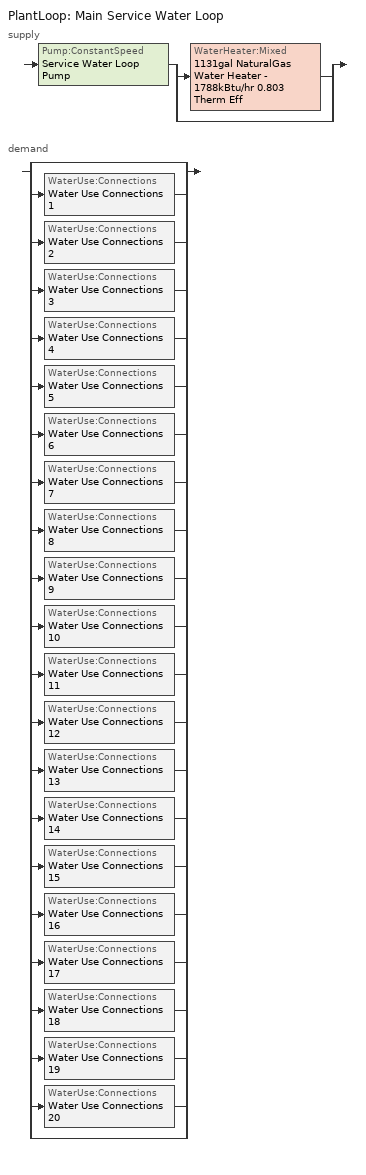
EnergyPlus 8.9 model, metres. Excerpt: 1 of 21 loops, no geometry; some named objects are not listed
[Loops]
PlantLoop 'Main Service Water Loop'
 supply: Pump:ConstantSpeed 'Service Water Loop Pump' > split
  | WaterHeater:Mixed '1131gal NaturalGas Water Heater - 1788kBtu/hr 0.803 Therm Eff'
  | bypass
 demand: split
  | bypass
  | WaterUse:Connections 'Water Use Connections 1'
  | WaterUse:Connections 'Water Use Connections 2'
  | WaterUse:Connections 'Water Use Connections 3'
  | WaterUse:Connections 'Water Use Connections 4'
  | WaterUse:Connections 'Water Use Connections 5'
  | WaterUse:Connections 'Water Use Connections 6'
  | WaterUse:Connections 'Water Use Connections 7'
  | WaterUse:Connections 'Water Use Connections 8'
  | WaterUse:Connections 'Water Use Connections 9'
  | WaterUse:Connections 'Water Use Connections 10'
  | WaterUse:Connections 'Water Use Connections 11'
  | WaterUse:Connections 'Water Use Connections 12'
  | WaterUse:Connections 'Water Use Connections 13'
  | WaterUse:Connections 'Water Use Connections 14'
  | WaterUse:Connections 'Water Use Connections 15'
  | WaterUse:Connections 'Water Use Connections 16'
  | WaterUse:Connections 'Water Use Connections 17'
  | WaterUse:Connections 'Water Use Connections 18'
  | WaterUse:Connections 'Water Use Connections 19'
  | WaterUse:Connections 'Water Use Connections 20'
  | bypass
[SetpointManager:Scheduled]
Service hot water setpoint manager: Control Variable=Temperature; Schedule=Service Water Loop Temp - 140F
[PlantLoop]
Main Service Water Loop: Fluid Type=Water; Plant Equipment Operation Scheme=Main Service Water Loop Operation Schemes; Maximum Loop Temperature {C}=60; Minimum Loop Temperature {C}=10; Maximum Loop Flow Rate {m3/s}=Autosize; Minimum Loop Flow Rate {m3/s}=0; Plant Loop Volume {m3}=Autocalculate; Load Distribution Scheme=Optimal; Plant Loop Demand Calculation Scheme=SingleSetpoint
[Sizing:Plant]
Main Service Water Loop: Loop Type=Heating; Design Loop Exit Temperature {C}=60; Loop Design Temperature Difference {deltaC}=5; Sizing Option=NonCoincident; Zone Timesteps in Averaging Window=1; Coincident Sizing Factor Mode=None
[Pump:ConstantSpeed]
Service Water Loop Pump: Design Flow Rate {m3/s}=Autosize; Design Pump Head {Pa}=142453; Design Power Consumption {W}=Autosize; Motor Efficiency=0.855; Fraction of Motor Inefficiencies to Fluid Stream=0; Pump Control Type=Intermittent; Design Power Sizing Method=PowerPerFlowPerPressure; Design Electric Power per Unit Flow Rate {W/(m3/s)}=348701.1; Design Shaft Power per Unit Flow Rate per Unit Head=1.28205
[PlantEquipmentOperationSchemes]
Main Service Water Loop Operation Schemes: Control Scheme Object Type 1=PlantEquipmentOperation:HeatingLoad; Control Scheme Name 1=Main Service Water Loop Heating Operation Scheme; Control Scheme Schedule Name 1=Always On Discrete
[PlantEquipmentList]
Main Service Water Loop Heating Equipment List: WaterHeater:Mixed, 1131gal NaturalGas Water Heater - 1788kBtu/hr 0.803 Therm Eff
[PlantEquipmentOperation:HeatingLoad]
Main Service Water Loop Heating Operation Scheme: Load Range Lower Limit 1 {W}=0; Load Range Upper Limit 1 {W}=1000000000; Range Equipment List Name 1=Main Service Water Loop Heating Equipment List
[WaterHeater:Mixed]
1131gal NaturalGas Water Heater - 1788kBtu/hr 0.803 Therm Eff: Tank Volume {m3}=4.28292; Setpoint Temperature Schedule=Service Water Loop Temp - 140F; Deadband Temperature Difference {deltaC}=2; Maximum Temperature Limit {C}=82.2222; Heater Control Type=Cycle; Heater Maximum Capacity {W}=524048; Heater Ignition Minimum Flow Rate {m3/s}=0; Heater Ignition Delay {s}=0; Heater Fuel Type=NaturalGas; Heater Thermal Efficiency=0.802655; Part Load Factor Curve=SWH-EFFFPLR-NECB2011; Off Cycle Parasitic Fuel Consumption Rate {W}=20; Off Cycle Parasitic Fuel Type=NaturalGas; Off Cycle Parasitic Heat Fraction to Tank=0.8; On Cycle Parasitic Fuel Consumption Rate {W}=0; On Cycle Parasitic Fuel Type=NaturalGas; On Cycle Parasitic Heat Fraction to Tank=0; Ambient Temperature Indicator=Schedule; Ambient Temperature Schedule=Water Heater Ambient Temp Schedule - 70F; Off Cycle Loss Coefficient to Ambient Temperature {W/K}=35.7826; Off Cycle Loss Fraction to Zone=1; On Cycle Loss Coefficient to Ambient Temperature {W/K}=35.7826; On Cycle Loss Fraction to Zone=1; Use Side Effectiveness=1; Source Side Effectiveness=1; Use Side Design Flow Rate {m3/s}=Autosize; Source Side Design Flow Rate {m3/s}=Autosize; Indirect Water Heating Recovery Time {hr}=1.5; Source Side Flow Control Mode=IndirectHeatPrimarySetpoint
[WaterUse:Connections]
Name | Water Use Equipment Name 1
Water Use Connections 1 | Wholebuilding-automotive facility Service Water Use 0.71gal/min
Water Use Connections 2 | Wholebuilding-convention centre Service Water Use 0.79gal/min
Water Use Connections 3 | Wholebuilding-courthouse Service Water Use 0.63gal/min
Water Use Connections 4 | Wholebuilding-dining - bar lounge/leisure Service Water Use 1.82gal/min
Water Use Connections 5 | Wholebuilding-dining - cafeteria/fast food Service Water Use 1.82gal/min
Water Use Connections 6 | Wholebuilding-dining - family Service Water Use 2.42gal/min
Water Use Connections 7 | Wholebuilding-dormitory Service Water Use 2.63gal/min
Water Use Connections 8 | Wholebuilding-exercise centre Service Water Use 1.42gal/min
Water Use Connections 9 | Wholebuilding-fire station Service Water Use 2.53gal/min
Water Use Connections 10 | Wholebuilding-gymnasium Service Water Use 1.42gal/min
Water Use Connections 11 | Wholebuilding-health care clinic Service Water Use 0.95gal/min
Water Use Connections 12 | Wholebuilding-hospital Service Water Use 0.71gal/min
Water Use Connections 13 | Wholebuilding-hotel/motel Service Water Use 3.16gal/min
Water Use Connections 14 | Wholebuilding-library Service Water Use 0.71gal/min
Water Use Connections 15 | Wholebuilding-long-term care - dwelling units Service Water Use 3.16gal/min
Water Use Connections 16 | Wholebuilding-long-term care - other Service Water Use 3.16gal/min
Water Use Connections 17 | Wholebuilding-manufacturing facility Service Water Use 0.47gal/min
Water Use Connections 18 | Wholebuilding-motion picture theatre Service Water Use 0.79gal/min
Water Use Connections 19 | Wholebuilding-multi-unit residential building Service Water Use 3.16gal/min
Water Use Connections 20 | Wholebuilding-museum Service Water Use 0.47gal/min
[WaterUse:Equipment]
Name | Peak Flow Rate {m3/s} | Flow Rate Fraction Schedule | Target Temperature Schedule | Zone | Sensible Fraction Schedule | Latent Fraction Schedule
Wholebuilding-automotive facility Service Water Use 0.71gal/min | 4.48135e-05 | NECB-E-Service Water Heating | Schedule Ruleset 5 | Sp-WholeBuilding-Automotive facility Sys-4 Flr-4 Sch-E HPlcmt-south ZN | Schedule Ruleset 3 | Schedule Ruleset 4
Wholebuilding-convention centre Service Water Use 0.79gal/min | 4.97928e-05 | NECB-C-Service Water Heating | Schedule Ruleset 8 | Sp-WholeBuilding-Convention centre Sys-3 Flr-3 Sch-C HPlcmt-core ZN | Schedule Ruleset 6 | Schedule Ruleset 7
Wholebuilding-courthouse Service Water Use 0.63gal/min | 3.98343e-05 | NECB-A-Service Water Heating | Schedule Ruleset 11 | Sp-WholeBuilding-Courthouse Sys-3 Flr-3 Sch-A HPlcmt-east ZN | Schedule Ruleset 9 | Schedule Ruleset 10
Wholebuilding-dining - bar lounge/leisure Service Water Use 1.82gal/min | 0.000114523 | NECB-B-Service Water Heating | Schedule Ruleset 14 | Sp-WholeBuilding-Dining - bar lounge/leisure Sys-3 Flr-3 Sch-B HPlcmt-north ZN | Schedule Ruleset 12 | Schedule Ruleset 13
Wholebuilding-dining - cafeteria/fast food Service Water Use 1.82gal/min | 0.000114523 | NECB-B-Service Water Heating | Schedule Ruleset 17 | Sp-WholeBuilding-Dining - cafeteria/fast food Sys-3 Flr-1 Sch-B HPlcmt-west ZN | Schedule Ruleset 15 | Schedule Ruleset 16
Wholebuilding-dining - family Service Water Use 2.42gal/min | 0.000152698 | NECB-B-Service Water Heating | Schedule Ruleset 20 | Sp-WholeBuilding-Dining - family Sys-3 Flr-4 Sch-B HPlcmt-core ZN | Schedule Ruleset 18 | Schedule Ruleset 19
Wholebuilding-dormitory Service Water Use 2.63gal/min | 0.000165976 | NECB-G-Service Water Heating | Schedule Ruleset 23 | Sp-WholeBuilding-Dormitory Sys-3 Flr-3 Sch-G HPlcmt-south ZN | Schedule Ruleset 21 | Schedule Ruleset 22
Wholebuilding-exercise centre Service Water Use 1.42gal/min | 8.96271e-05 | NECB-B-Service Water Heating | Schedule Ruleset 26 | Sp-WholeBuilding-Exercise centre Sys-6 Flr-2 Sch-B HPlcmt-south ZN | Schedule Ruleset 24 | Schedule Ruleset 25
Wholebuilding-fire station Service Water Use 2.53gal/min | 0.000159337 | NECB-F-Service Water Heating | Schedule Ruleset 29 | Sp-WholeBuilding-Fire station Sys-4 Flr-1 Sch-F HPlcmt-north ZN | Schedule Ruleset 27 | Schedule Ruleset 28
Wholebuilding-gymnasium Service Water Use 1.42gal/min | 8.96271e-05 | NECB-B-Service Water Heating | Schedule Ruleset 32 | Sp-WholeBuilding-Gymnasium Sys-6 Flr-4 Sch-B HPlcmt-west ZN | Schedule Ruleset 30 | Schedule Ruleset 31
Wholebuilding-health care clinic Service Water Use 0.95gal/min | 5.97514e-05 | NECB-A-Service Water Heating | Schedule Ruleset 35 | Sp-WholeBuilding-Health care clinic Sys-6 Flr-2 Sch-A HPlcmt-core ZN | Schedule Ruleset 33 | Schedule Ruleset 34
Wholebuilding-hospital Service Water Use 0.71gal/min | 4.48135e-05 | NECB-H-Service Water Heating | Schedule Ruleset 38 | Sp-WholeBuilding-Hospital Sys-3 Flr-4 Sch-H HPlcmt-east ZN | Schedule Ruleset 36 | Schedule Ruleset 37
Wholebuilding-hotel/motel Service Water Use 3.16gal/min | 0.000199171 | NECB-F-Service Water Heating | Schedule Ruleset 41 | Sp-WholeBuilding-Hotel/Motel Sys-1 Flr-4 Sch-F HPlcmt-north ZN | Schedule Ruleset 39 | Schedule Ruleset 40
Wholebuilding-library Service Water Use 0.71gal/min | 4.48135e-05 | NECB-C-Service Water Heating | Schedule Ruleset 44 | Sp-WholeBuilding-Library Sys-2 Flr-1 Sch-C HPlcmt-south ZN | Schedule Ruleset 42 | Schedule Ruleset 43
Wholebuilding-long-term care - dwelling units Service Water Use 3.16gal/min | 0.000199171 | NECB-J-Service Water Heating | Schedule Ruleset 47 | Sp-WholeBuilding-Long-term care - dwelling units Sys-1 Flr-1 Sch-J HPlcmt-east ZN | Schedule Ruleset 45 | Schedule Ruleset 46
Wholebuilding-long-term care - other Service Water Use 3.16gal/min | 0.000199171 | NECB-B-Service Water Heating | Schedule Ruleset 50 | Sp-WholeBuilding-Long-term care - other Sys-1 Flr-2 Sch-B HPlcmt-west ZN | Schedule Ruleset 48 | Schedule Ruleset 49
Wholebuilding-manufacturing facility Service Water Use 0.47gal/min | 2.98757e-05 | NECB-A-Service Water Heating | Schedule Ruleset 53 | Sp-WholeBuilding-Manufacturing facility Sys-3 Flr-3 Sch-A HPlcmt-west ZN | Schedule Ruleset 51 | Schedule Ruleset 52
Wholebuilding-motion picture theatre Service Water Use 0.79gal/min | 4.97928e-05 | NECB-C-Service Water Heating | Schedule Ruleset 56 | Sp-WholeBuilding-Motion picture theatre Sys-3 Flr-1 Sch-C HPlcmt-core ZN | Schedule Ruleset 54 | Schedule Ruleset 55
Wholebuilding-multi-unit residential building Service Water Use 3.16gal/min | 0.000199171 | NECB-G-Service Water Heating | Schedule Ruleset 59 | Sp-WholeBuilding-Multi-unit residential building Sys-1 Flr-2 Sch-G HPlcmt-north ZN | Schedule Ruleset 57 | Schedule Ruleset 58
Wholebuilding-museum Service Water Use 0.47gal/min | 2.98757e-05 | NECB-C-Service Water Heating | Schedule Ruleset 62 | Sp-WholeBuilding-Museum Sys-2 Flr-2 Sch-C HPlcmt-east ZN | Schedule Ruleset 60 | Schedule Ruleset 61
[Schedule:Day:Interval]
NECB-A-Service Water Heating Default; NECB-A-Service Water Heating Default|Wkdy Day: No, 07:00, 0.05, 08:00, 0.1, 10:00, 0.5, 16:00, 0.9, 17:00, 0.7, 18:00, 0.5, 19:00, 0.3, 22:00, 0.2, 24:00, 0.05
NECB-A-Service Water Heating Sat Day; NECB-A-Service Water Heating Sun|Hol Day; NECB-E-Service Water Heating Sun|Hol Day; Schedule Day 13; Schedule Day 16; Schedule Day 19; Schedule Day 22; Schedule Day 25; Schedule Day 28; Schedule Day 31; Schedule Day 34; Schedule Day 37; Schedule Day 40; Schedule Day 43; Schedule Day 46; Schedule Day 49; Schedule Day 52; Schedule Day 55; Schedule Day 58; Schedule Day 61; Schedule Day 64; Schedule Day 67; Schedule Day 70: No, 24:00, 0.05
NECB-B-Service Water Heating Default; NECB-B-Service Water Heating Default|Wkdy Day: No, 01:00, 0.6, 02:00, 0.5, 09:00, 0.05, 11:00, 0.7, 12:00, 0.4, 13:00, 0.5, 15:00, 0.6, 16:00, 0.4, 18:00, 0.3, 19:00, 0.4, 20:00, 0.5, 22:00, 0.8, 24:00, 0.9
NECB-B-Service Water Heating Sat Day: No, 01:00, 0.7, 02:00, 0.6, 09:00, 0.05, 11:00, 0.7, 12:00, 0.4, 13:00, 0.5, 15:00, 0.6, 16:00, 0.4, 18:00, 0.3, 19:00, 0.4, 20:00, 0.5, 22:00, 0.8, 24:00, 0.9
NECB-B-Service Water Heating Sun|Hol Day: No, 01:00, 0.5, 02:00, 0.6, 09:00, 0.05, 11:00, 0.7, 12:00, 0.4, 13:00, 0.5, 15:00, 0.6, 16:00, 0.4, 18:00, 0.3, 19:00, 0.4, 20:00, 0.5, 22:00, 0.8, 24:00, 0.5
NECB-C-Service Water Heating Default; NECB-C-Service Water Heating Default|Wkdy Day: No, 08:00, 0.05, 09:00, 0.1, 10:00, 0.2, 11:00, 0.3, 12:00, 0.4, 16:00, 0.8, 17:00, 0.6, 18:00, 0.4, 19:00, 0.3, 21:00, 0.2, 24:00, 0.05
NECB-C-Service Water Heating Sat Day: No, 08:00, 0.05, 09:00, 0.1, 10:00, 0.2, 11:00, 0.3, 12:00, 0.5, 16:00, 0.9, 17:00, 0.7, 18:00, 0.5, 19:00, 0.3, 21:00, 0.2, 24:00, 0.05
NECB-C-Service Water Heating Sun|Hol Day: No, 08:00, 0.05, 09:00, 0.1, 10:00, 0.2, 11:00, 0.3, 12:00, 0.5, 17:00, 0.9, 18:00, 0.5, 19:00, 0.3, 24:00, 0.05
NECB-E-Service Water Heating Default; NECB-E-Service Water Heating Default|Wkdy Day: No, 08:00, 0.05, 09:00, 0.1, 10:00, 0.4, 12:00, 0.5, 13:00, 0.7, 14:00, 0.9, 15:00, 0.8, 16:00, 0.7, 17:00, 0.8, 18:00, 0.3, 24:00, 0.05
NECB-E-Service Water Heating Sat Day: No, 10:00, 0.05, 12:00, 0.2, 13:00, 0.4, 16:00, 0.2, 24:00, 0.05
NECB-F-Service Water Heating Default; NECB-F-Service Water Heating Default|Wkdy Day; NECB-F-Service Water Heating Sat Day; NECB-F-Service Water Heating Sun|Hol Day: No, 01:00, 0.35, 02:00, 0.21, 03:00, 0.14, 05:00, 0.07, 06:00, 0.14, 07:00, 0.28, 08:00, 0.42, 09:00, 0.63, 10:00, 0.49, 12:00, 0.35, 13:00, 0.28, 14:00, 0.35, 15:00, 0.28, 19:00, 0.21, 20:00, 0.35, 24:00, 0.49
NECB-G-Service Water Heating Default; NECB-G-Service Water Heating Default|Wkdy Day: No, 01:00, 0.1, 06:00, 0.05, 07:00, 0.2, 08:00, 0.8, 09:00, 0.7, 10:00, 0.5, 11:00, 0.4, 14:00, 0.2, 15:00, 0.3, 17:00, 0.5, 19:00, 0.7, 21:00, 0.4, 23:00, 0.2, 24:00, 0.1
NECB-G-Service Water Heating Sat Day: No, 01:00, 0.1, 07:00, 0.05, 08:00, 0.2, 11:00, 0.5, 15:00, 0.3, 16:00, 0.7, 17:00, 0.9, 19:00, 0.7, 20:00, 0.6, 21:00, 0.5, 22:00, 0.4, 23:00, 0.3, 24:00, 0.2
NECB-G-Service Water Heating Sun|Hol Day: No, 01:00, 0.1, 08:00, 0.05, 09:00, 0.2, 11:00, 0.3, 13:00, 0.2, 14:00, 0.3, 15:00, 0.4, 16:00, 0.5, 17:00, 0.6, 18:00, 0.7, 19:00, 0.4, 20:00, 0.3, 24:00, 0.2
NECB-H-Service Water Heating Default; NECB-H-Service Water Heating Default|Wkdy Day; NECB-H-Service Water Heating Sat Day; NECB-H-Service Water Heating Sun|Hol Day: No, 24:00, 0.9
NECB-J-Service Water Heating Default; NECB-J-Service Water Heating Default|Wkdy Day: No, 05:00, 0.1, 06:00, 0.2, 07:00, 0.4, 21:00, 0.6, 22:00, 0.3, 24:00, 0.1
NECB-J-Service Water Heating Sat Day: No, 01:00, 0.5, 02:00, 0.3, 03:00, 0.2, 05:00, 0.1, 06:00, 0.2, 07:00, 0.4, 08:00, 0.5, 09:00, 0.8, 10:00, 0.6, 15:00, 0.5, 16:00, 0.4, 19:00, 0.3, 20:00, 0.5, 24:00, 0.7
NECB-J-Service Water Heating Sun|Hol Day: No, 01:00, 0.5, 02:00, 0.3, 03:00, 0.2, 05:00, 0.1, 06:00, 0.2, 08:00, 0.4, 09:00, 0.6, 10:00, 0.9, 11:00, 0.7, 14:00, 0.5, 15:00, 0.4, 19:00, 0.3, 20:00, 0.4, 24:00, 0.6
Schedule Day 12; Schedule Day 15; Schedule Day 18; Schedule Day 21; Schedule Day 24; Schedule Day 27; Schedule Day 30; Schedule Day 33; Schedule Day 36; Schedule Day 39; Schedule Day 42; Schedule Day 45; Schedule Day 48; Schedule Day 51; Schedule Day 54; Schedule Day 57; Schedule Day 60; Schedule Day 63; Schedule Day 66; Schedule Day 69: No, 24:00, 0.2
Schedule Day 14; Schedule Day 17; Schedule Day 20; Schedule Day 23; Schedule Day 26; Schedule Day 29; Schedule Day 32; Schedule Day 35; Schedule Day 38; Schedule Day 41; Schedule Day 44; Schedule Day 47; Schedule Day 50; Schedule Day 53; Schedule Day 56; Schedule Day 59; Schedule Day 62; Schedule Day 65; Schedule Day 68; Schedule Day 71; Service Water Loop Temp - 140F Default: No, 24:00, 60
Water Heater Ambient Temp Schedule - 70F Default: No, 24:00, 21.1111
[Schedule:Week:Daily]
NECB-A-Service Water Heating Week Rule - Jan1-Dec31: NECB-A-Service Water Heating Sun|Hol Day, NECB-A-Service Water Heating Default|Wkdy Day, NECB-A-Service Water Heating Default|Wkdy Day, NECB-A-Service Water Heating Default|Wkdy Day, NECB-A-Service Water Heating Default|Wkdy Day, NECB-A-Service Water Heating Default|Wkdy Day, NECB-A-Service Water Heating Sat Day, NECB-A-Service Water Heating Default, NECB-A-Service Water Heating Default, NECB-A-Service Water Heating Default, NECB-A-Service Water Heating Default, NECB-A-Service Water Heating Default
NECB-B-Service Water Heating Week Rule - Jan1-Dec31: NECB-B-Service Water Heating Sun|Hol Day, NECB-B-Service Water Heating Default|Wkdy Day, NECB-B-Service Water Heating Default|Wkdy Day, NECB-B-Service Water Heating Default|Wkdy Day, NECB-B-Service Water Heating Default|Wkdy Day, NECB-B-Service Water Heating Default|Wkdy Day, NECB-B-Service Water Heating Sat Day, NECB-B-Service Water Heating Default, NECB-B-Service Water Heating Default, NECB-B-Service Water Heating Default, NECB-B-Service Water Heating Default, NECB-B-Service Water Heating Default
NECB-C-Service Water Heating Week Rule - Jan1-Dec31: NECB-C-Service Water Heating Sun|Hol Day, NECB-C-Service Water Heating Default|Wkdy Day, NECB-C-Service Water Heating Default|Wkdy Day, NECB-C-Service Water Heating Default|Wkdy Day, NECB-C-Service Water Heating Default|Wkdy Day, NECB-C-Service Water Heating Default|Wkdy Day, NECB-C-Service Water Heating Sat Day, NECB-C-Service Water Heating Default, NECB-C-Service Water Heating Default, NECB-C-Service Water Heating Default, NECB-C-Service Water Heating Default, NECB-C-Service Water Heating Default
NECB-E-Service Water Heating Week Rule - Jan1-Dec31: NECB-E-Service Water Heating Sun|Hol Day, NECB-E-Service Water Heating Default|Wkdy Day, NECB-E-Service Water Heating Default|Wkdy Day, NECB-E-Service Water Heating Default|Wkdy Day, NECB-E-Service Water Heating Default|Wkdy Day, NECB-E-Service Water Heating Default|Wkdy Day, NECB-E-Service Water Heating Sat Day, NECB-E-Service Water Heating Default, NECB-E-Service Water Heating Default, NECB-E-Service Water Heating Default, NECB-E-Service Water Heating Default, NECB-E-Service Water Heating Default
NECB-F-Service Water Heating Week Rule - Jan1-Dec31: NECB-F-Service Water Heating Sun|Hol Day, NECB-F-Service Water Heating Default|Wkdy Day, NECB-F-Service Water Heating Default|Wkdy Day, NECB-F-Service Water Heating Default|Wkdy Day, NECB-F-Service Water Heating Default|Wkdy Day, NECB-F-Service Water Heating Default|Wkdy Day, NECB-F-Service Water Heating Sat Day, NECB-F-Service Water Heating Default, NECB-F-Service Water Heating Default, NECB-F-Service Water Heating Default, NECB-F-Service Water Heating Default, NECB-F-Service Water Heating Default
NECB-G-Service Water Heating Week Rule - Jan1-Dec31: NECB-G-Service Water Heating Sun|Hol Day, NECB-G-Service Water Heating Default|Wkdy Day, NECB-G-Service Water Heating Default|Wkdy Day, NECB-G-Service Water Heating Default|Wkdy Day, NECB-G-Service Water Heating Default|Wkdy Day, NECB-G-Service Water Heating Default|Wkdy Day, NECB-G-Service Water Heating Sat Day, NECB-G-Service Water Heating Default, NECB-G-Service Water Heating Default, NECB-G-Service Water Heating Default, NECB-G-Service Water Heating Default, NECB-G-Service Water Heating Default
NECB-H-Service Water Heating Week Rule - Jan1-Dec31: NECB-H-Service Water Heating Sun|Hol Day, NECB-H-Service Water Heating Default|Wkdy Day, NECB-H-Service Water Heating Default|Wkdy Day, NECB-H-Service Water Heating Default|Wkdy Day, NECB-H-Service Water Heating Default|Wkdy Day, NECB-H-Service Water Heating Default|Wkdy Day, NECB-H-Service Water Heating Sat Day, NECB-H-Service Water Heating Default, NECB-H-Service Water Heating Default, NECB-H-Service Water Heating Default, NECB-H-Service Water Heating Default, NECB-H-Service Water Heating Default
NECB-J-Service Water Heating Week Rule - Jan1-Dec31: NECB-J-Service Water Heating Sun|Hol Day, NECB-J-Service Water Heating Default|Wkdy Day, NECB-J-Service Water Heating Default|Wkdy Day, NECB-J-Service Water Heating Default|Wkdy Day, NECB-J-Service Water Heating Default|Wkdy Day, NECB-J-Service Water Heating Default|Wkdy Day, NECB-J-Service Water Heating Sat Day, NECB-J-Service Water Heating Default, NECB-J-Service Water Heating Default, NECB-J-Service Water Heating Default, NECB-J-Service Water Heating Default, NECB-J-Service Water Heating Default
Schedule Ruleset 10 Week Rule - Jan1-Dec31: Schedule Day 19, Schedule Day 19, Schedule Day 19, Schedule Day 19, Schedule Day 19, Schedule Day 19, Schedule Day 19, Schedule Day 19, Schedule Day 19, Schedule Day 19, Schedule Day 19, Schedule Day 19
Schedule Ruleset 11 Week Rule - Jan1-Dec31: Schedule Day 20, Schedule Day 20, Schedule Day 20, Schedule Day 20, Schedule Day 20, Schedule Day 20, Schedule Day 20, Schedule Day 20, Schedule Day 20, Schedule Day 20, Schedule Day 20, Schedule Day 20
Schedule Ruleset 12 Week Rule - Jan1-Dec31: Schedule Day 21, Schedule Day 21, Schedule Day 21, Schedule Day 21, Schedule Day 21, Schedule Day 21, Schedule Day 21, Schedule Day 21, Schedule Day 21, Schedule Day 21, Schedule Day 21, Schedule Day 21
Schedule Ruleset 13 Week Rule - Jan1-Dec31: Schedule Day 22, Schedule Day 22, Schedule Day 22, Schedule Day 22, Schedule Day 22, Schedule Day 22, Schedule Day 22, Schedule Day 22, Schedule Day 22, Schedule Day 22, Schedule Day 22, Schedule Day 22
Schedule Ruleset 14 Week Rule - Jan1-Dec31: Schedule Day 23, Schedule Day 23, Schedule Day 23, Schedule Day 23, Schedule Day 23, Schedule Day 23, Schedule Day 23, Schedule Day 23, Schedule Day 23, Schedule Day 23, Schedule Day 23, Schedule Day 23
Schedule Ruleset 15 Week Rule - Jan1-Dec31: Schedule Day 24, Schedule Day 24, Schedule Day 24, Schedule Day 24, Schedule Day 24, Schedule Day 24, Schedule Day 24, Schedule Day 24, Schedule Day 24, Schedule Day 24, Schedule Day 24, Schedule Day 24
Schedule Ruleset 16 Week Rule - Jan1-Dec31: Schedule Day 25, Schedule Day 25, Schedule Day 25, Schedule Day 25, Schedule Day 25, Schedule Day 25, Schedule Day 25, Schedule Day 25, Schedule Day 25, Schedule Day 25, Schedule Day 25, Schedule Day 25
Schedule Ruleset 17 Week Rule - Jan1-Dec31: Schedule Day 26, Schedule Day 26, Schedule Day 26, Schedule Day 26, Schedule Day 26, Schedule Day 26, Schedule Day 26, Schedule Day 26, Schedule Day 26, Schedule Day 26, Schedule Day 26, Schedule Day 26
Schedule Ruleset 18 Week Rule - Jan1-Dec31: Schedule Day 27, Schedule Day 27, Schedule Day 27, Schedule Day 27, Schedule Day 27, Schedule Day 27, Schedule Day 27, Schedule Day 27, Schedule Day 27, Schedule Day 27, Schedule Day 27, Schedule Day 27
Schedule Ruleset 19 Week Rule - Jan1-Dec31: Schedule Day 28, Schedule Day 28, Schedule Day 28, Schedule Day 28, Schedule Day 28, Schedule Day 28, Schedule Day 28, Schedule Day 28, Schedule Day 28, Schedule Day 28, Schedule Day 28, Schedule Day 28
Schedule Ruleset 20 Week Rule - Jan1-Dec31: Schedule Day 29, Schedule Day 29, Schedule Day 29, Schedule Day 29, Schedule Day 29, Schedule Day 29, Schedule Day 29, Schedule Day 29, Schedule Day 29, Schedule Day 29, Schedule Day 29, Schedule Day 29
Schedule Ruleset 21 Week Rule - Jan1-Dec31: Schedule Day 30, Schedule Day 30, Schedule Day 30, Schedule Day 30, Schedule Day 30, Schedule Day 30, Schedule Day 30, Schedule Day 30, Schedule Day 30, Schedule Day 30, Schedule Day 30, Schedule Day 30
Schedule Ruleset 22 Week Rule - Jan1-Dec31: Schedule Day 31, Schedule Day 31, Schedule Day 31, Schedule Day 31, Schedule Day 31, Schedule Day 31, Schedule Day 31, Schedule Day 31, Schedule Day 31, Schedule Day 31, Schedule Day 31, Schedule Day 31
Schedule Ruleset 23 Week Rule - Jan1-Dec31: Schedule Day 32, Schedule Day 32, Schedule Day 32, Schedule Day 32, Schedule Day 32, Schedule Day 32, Schedule Day 32, Schedule Day 32, Schedule Day 32, Schedule Day 32, Schedule Day 32, Schedule Day 32
Schedule Ruleset 24 Week Rule - Jan1-Dec31: Schedule Day 33, Schedule Day 33, Schedule Day 33, Schedule Day 33, Schedule Day 33, Schedule Day 33, Schedule Day 33, Schedule Day 33, Schedule Day 33, Schedule Day 33, Schedule Day 33, Schedule Day 33
Schedule Ruleset 25 Week Rule - Jan1-Dec31: Schedule Day 34, Schedule Day 34, Schedule Day 34, Schedule Day 34, Schedule Day 34, Schedule Day 34, Schedule Day 34, Schedule Day 34, Schedule Day 34, Schedule Day 34, Schedule Day 34, Schedule Day 34
Schedule Ruleset 26 Week Rule - Jan1-Dec31: Schedule Day 35, Schedule Day 35, Schedule Day 35, Schedule Day 35, Schedule Day 35, Schedule Day 35, Schedule Day 35, Schedule Day 35, Schedule Day 35, Schedule Day 35, Schedule Day 35, Schedule Day 35
Schedule Ruleset 27 Week Rule - Jan1-Dec31: Schedule Day 36, Schedule Day 36, Schedule Day 36, Schedule Day 36, Schedule Day 36, Schedule Day 36, Schedule Day 36, Schedule Day 36, Schedule Day 36, Schedule Day 36, Schedule Day 36, Schedule Day 36
Schedule Ruleset 28 Week Rule - Jan1-Dec31: Schedule Day 37, Schedule Day 37, Schedule Day 37, Schedule Day 37, Schedule Day 37, Schedule Day 37, Schedule Day 37, Schedule Day 37, Schedule Day 37, Schedule Day 37, Schedule Day 37, Schedule Day 37
Schedule Ruleset 29 Week Rule - Jan1-Dec31: Schedule Day 38, Schedule Day 38, Schedule Day 38, Schedule Day 38, Schedule Day 38, Schedule Day 38, Schedule Day 38, Schedule Day 38, Schedule Day 38, Schedule Day 38, Schedule Day 38, Schedule Day 38
Schedule Ruleset 3 Week Rule - Jan1-Dec31: Schedule Day 12, Schedule Day 12, Schedule Day 12, Schedule Day 12, Schedule Day 12, Schedule Day 12, Schedule Day 12, Schedule Day 12, Schedule Day 12, Schedule Day 12, Schedule Day 12, Schedule Day 12
Schedule Ruleset 30 Week Rule - Jan1-Dec31: Schedule Day 39, Schedule Day 39, Schedule Day 39, Schedule Day 39, Schedule Day 39, Schedule Day 39, Schedule Day 39, Schedule Day 39, Schedule Day 39, Schedule Day 39, Schedule Day 39, Schedule Day 39
Schedule Ruleset 31 Week Rule - Jan1-Dec31: Schedule Day 40, Schedule Day 40, Schedule Day 40, Schedule Day 40, Schedule Day 40, Schedule Day 40, Schedule Day 40, Schedule Day 40, Schedule Day 40, Schedule Day 40, Schedule Day 40, Schedule Day 40
Schedule Ruleset 32 Week Rule - Jan1-Dec31: Schedule Day 41, Schedule Day 41, Schedule Day 41, Schedule Day 41, Schedule Day 41, Schedule Day 41, Schedule Day 41, Schedule Day 41, Schedule Day 41, Schedule Day 41, Schedule Day 41, Schedule Day 41
Schedule Ruleset 33 Week Rule - Jan1-Dec31: Schedule Day 42, Schedule Day 42, Schedule Day 42, Schedule Day 42, Schedule Day 42, Schedule Day 42, Schedule Day 42, Schedule Day 42, Schedule Day 42, Schedule Day 42, Schedule Day 42, Schedule Day 42
Schedule Ruleset 34 Week Rule - Jan1-Dec31: Schedule Day 43, Schedule Day 43, Schedule Day 43, Schedule Day 43, Schedule Day 43, Schedule Day 43, Schedule Day 43, Schedule Day 43, Schedule Day 43, Schedule Day 43, Schedule Day 43, Schedule Day 43
Schedule Ruleset 35 Week Rule - Jan1-Dec31: Schedule Day 44, Schedule Day 44, Schedule Day 44, Schedule Day 44, Schedule Day 44, Schedule Day 44, Schedule Day 44, Schedule Day 44, Schedule Day 44, Schedule Day 44, Schedule Day 44, Schedule Day 44
Schedule Ruleset 36 Week Rule - Jan1-Dec31: Schedule Day 45, Schedule Day 45, Schedule Day 45, Schedule Day 45, Schedule Day 45, Schedule Day 45, Schedule Day 45, Schedule Day 45, Schedule Day 45, Schedule Day 45, Schedule Day 45, Schedule Day 45
Schedule Ruleset 37 Week Rule - Jan1-Dec31: Schedule Day 46, Schedule Day 46, Schedule Day 46, Schedule Day 46, Schedule Day 46, Schedule Day 46, Schedule Day 46, Schedule Day 46, Schedule Day 46, Schedule Day 46, Schedule Day 46, Schedule Day 46
Schedule Ruleset 38 Week Rule - Jan1-Dec31: Schedule Day 47, Schedule Day 47, Schedule Day 47, Schedule Day 47, Schedule Day 47, Schedule Day 47, Schedule Day 47, Schedule Day 47, Schedule Day 47, Schedule Day 47, Schedule Day 47, Schedule Day 47
Schedule Ruleset 39 Week Rule - Jan1-Dec31: Schedule Day 48, Schedule Day 48, Schedule Day 48, Schedule Day 48, Schedule Day 48, Schedule Day 48, Schedule Day 48, Schedule Day 48, Schedule Day 48, Schedule Day 48, Schedule Day 48, Schedule Day 48
Schedule Ruleset 4 Week Rule - Jan1-Dec31: Schedule Day 13, Schedule Day 13, Schedule Day 13, Schedule Day 13, Schedule Day 13, Schedule Day 13, Schedule Day 13, Schedule Day 13, Schedule Day 13, Schedule Day 13, Schedule Day 13, Schedule Day 13
Schedule Ruleset 40 Week Rule - Jan1-Dec31: Schedule Day 49, Schedule Day 49, Schedule Day 49, Schedule Day 49, Schedule Day 49, Schedule Day 49, Schedule Day 49, Schedule Day 49, Schedule Day 49, Schedule Day 49, Schedule Day 49, Schedule Day 49
Schedule Ruleset 41 Week Rule - Jan1-Dec31: Schedule Day 50, Schedule Day 50, Schedule Day 50, Schedule Day 50, Schedule Day 50, Schedule Day 50, Schedule Day 50, Schedule Day 50, Schedule Day 50, Schedule Day 50, Schedule Day 50, Schedule Day 50
Schedule Ruleset 42 Week Rule - Jan1-Dec31: Schedule Day 51, Schedule Day 51, Schedule Day 51, Schedule Day 51, Schedule Day 51, Schedule Day 51, Schedule Day 51, Schedule Day 51, Schedule Day 51, Schedule Day 51, Schedule Day 51, Schedule Day 51
Schedule Ruleset 43 Week Rule - Jan1-Dec31: Schedule Day 52, Schedule Day 52, Schedule Day 52, Schedule Day 52, Schedule Day 52, Schedule Day 52, Schedule Day 52, Schedule Day 52, Schedule Day 52, Schedule Day 52, Schedule Day 52, Schedule Day 52
Schedule Ruleset 44 Week Rule - Jan1-Dec31: Schedule Day 53, Schedule Day 53, Schedule Day 53, Schedule Day 53, Schedule Day 53, Schedule Day 53, Schedule Day 53, Schedule Day 53, Schedule Day 53, Schedule Day 53, Schedule Day 53, Schedule Day 53
Schedule Ruleset 45 Week Rule - Jan1-Dec31: Schedule Day 54, Schedule Day 54, Schedule Day 54, Schedule Day 54, Schedule Day 54, Schedule Day 54, Schedule Day 54, Schedule Day 54, Schedule Day 54, Schedule Day 54, Schedule Day 54, Schedule Day 54
Schedule Ruleset 46 Week Rule - Jan1-Dec31: Schedule Day 55, Schedule Day 55, Schedule Day 55, Schedule Day 55, Schedule Day 55, Schedule Day 55, Schedule Day 55, Schedule Day 55, Schedule Day 55, Schedule Day 55, Schedule Day 55, Schedule Day 55
Schedule Ruleset 47 Week Rule - Jan1-Dec31: Schedule Day 56, Schedule Day 56, Schedule Day 56, Schedule Day 56, Schedule Day 56, Schedule Day 56, Schedule Day 56, Schedule Day 56, Schedule Day 56, Schedule Day 56, Schedule Day 56, Schedule Day 56
Schedule Ruleset 48 Week Rule - Jan1-Dec31: Schedule Day 57, Schedule Day 57, Schedule Day 57, Schedule Day 57, Schedule Day 57, Schedule Day 57, Schedule Day 57, Schedule Day 57, Schedule Day 57, Schedule Day 57, Schedule Day 57, Schedule Day 57
Schedule Ruleset 49 Week Rule - Jan1-Dec31: Schedule Day 58, Schedule Day 58, Schedule Day 58, Schedule Day 58, Schedule Day 58, Schedule Day 58, Schedule Day 58, Schedule Day 58, Schedule Day 58, Schedule Day 58, Schedule Day 58, Schedule Day 58
Schedule Ruleset 5 Week Rule - Jan1-Dec31: Schedule Day 14, Schedule Day 14, Schedule Day 14, Schedule Day 14, Schedule Day 14, Schedule Day 14, Schedule Day 14, Schedule Day 14, Schedule Day 14, Schedule Day 14, Schedule Day 14, Schedule Day 14
Schedule Ruleset 50 Week Rule - Jan1-Dec31: Schedule Day 59, Schedule Day 59, Schedule Day 59, Schedule Day 59, Schedule Day 59, Schedule Day 59, Schedule Day 59, Schedule Day 59, Schedule Day 59, Schedule Day 59, Schedule Day 59, Schedule Day 59
Schedule Ruleset 51 Week Rule - Jan1-Dec31: Schedule Day 60, Schedule Day 60, Schedule Day 60, Schedule Day 60, Schedule Day 60, Schedule Day 60, Schedule Day 60, Schedule Day 60, Schedule Day 60, Schedule Day 60, Schedule Day 60, Schedule Day 60
Schedule Ruleset 52 Week Rule - Jan1-Dec31: Schedule Day 61, Schedule Day 61, Schedule Day 61, Schedule Day 61, Schedule Day 61, Schedule Day 61, Schedule Day 61, Schedule Day 61, Schedule Day 61, Schedule Day 61, Schedule Day 61, Schedule Day 61
Schedule Ruleset 53 Week Rule - Jan1-Dec31: Schedule Day 62, Schedule Day 62, Schedule Day 62, Schedule Day 62, Schedule Day 62, Schedule Day 62, Schedule Day 62, Schedule Day 62, Schedule Day 62, Schedule Day 62, Schedule Day 62, Schedule Day 62
Schedule Ruleset 54 Week Rule - Jan1-Dec31: Schedule Day 63, Schedule Day 63, Schedule Day 63, Schedule Day 63, Schedule Day 63, Schedule Day 63, Schedule Day 63, Schedule Day 63, Schedule Day 63, Schedule Day 63, Schedule Day 63, Schedule Day 63
Schedule Ruleset 55 Week Rule - Jan1-Dec31: Schedule Day 64, Schedule Day 64, Schedule Day 64, Schedule Day 64, Schedule Day 64, Schedule Day 64, Schedule Day 64, Schedule Day 64, Schedule Day 64, Schedule Day 64, Schedule Day 64, Schedule Day 64
Schedule Ruleset 56 Week Rule - Jan1-Dec31: Schedule Day 65, Schedule Day 65, Schedule Day 65, Schedule Day 65, Schedule Day 65, Schedule Day 65, Schedule Day 65, Schedule Day 65, Schedule Day 65, Schedule Day 65, Schedule Day 65, Schedule Day 65
Schedule Ruleset 57 Week Rule - Jan1-Dec31: Schedule Day 66, Schedule Day 66, Schedule Day 66, Schedule Day 66, Schedule Day 66, Schedule Day 66, Schedule Day 66, Schedule Day 66, Schedule Day 66, Schedule Day 66, Schedule Day 66, Schedule Day 66
Schedule Ruleset 58 Week Rule - Jan1-Dec31: Schedule Day 67, Schedule Day 67, Schedule Day 67, Schedule Day 67, Schedule Day 67, Schedule Day 67, Schedule Day 67, Schedule Day 67, Schedule Day 67, Schedule Day 67, Schedule Day 67, Schedule Day 67
Schedule Ruleset 59 Week Rule - Jan1-Dec31: Schedule Day 68, Schedule Day 68, Schedule Day 68, Schedule Day 68, Schedule Day 68, Schedule Day 68, Schedule Day 68, Schedule Day 68, Schedule Day 68, Schedule Day 68, Schedule Day 68, Schedule Day 68
Schedule Ruleset 6 Week Rule - Jan1-Dec31: Schedule Day 15, Schedule Day 15, Schedule Day 15, Schedule Day 15, Schedule Day 15, Schedule Day 15, Schedule Day 15, Schedule Day 15, Schedule Day 15, Schedule Day 15, Schedule Day 15, Schedule Day 15
Schedule Ruleset 60 Week Rule - Jan1-Dec31: Schedule Day 69, Schedule Day 69, Schedule Day 69, Schedule Day 69, Schedule Day 69, Schedule Day 69, Schedule Day 69, Schedule Day 69, Schedule Day 69, Schedule Day 69, Schedule Day 69, Schedule Day 69
Schedule Ruleset 61 Week Rule - Jan1-Dec31: Schedule Day 70, Schedule Day 70, Schedule Day 70, Schedule Day 70, Schedule Day 70, Schedule Day 70, Schedule Day 70, Schedule Day 70, Schedule Day 70, Schedule Day 70, Schedule Day 70, Schedule Day 70
Schedule Ruleset 62 Week Rule - Jan1-Dec31: Schedule Day 71, Schedule Day 71, Schedule Day 71, Schedule Day 71, Schedule Day 71, Schedule Day 71, Schedule Day 71, Schedule Day 71, Schedule Day 71, Schedule Day 71, Schedule Day 71, Schedule Day 71
Schedule Ruleset 7 Week Rule - Jan1-Dec31: Schedule Day 16, Schedule Day 16, Schedule Day 16, Schedule Day 16, Schedule Day 16, Schedule Day 16, Schedule Day 16, Schedule Day 16, Schedule Day 16, Schedule Day 16, Schedule Day 16, Schedule Day 16
Schedule Ruleset 8 Week Rule - Jan1-Dec31: Schedule Day 17, Schedule Day 17, Schedule Day 17, Schedule Day 17, Schedule Day 17, Schedule Day 17, Schedule Day 17, Schedule Day 17, Schedule Day 17, Schedule Day 17, Schedule Day 17, Schedule Day 17
Schedule Ruleset 9 Week Rule - Jan1-Dec31: Schedule Day 18, Schedule Day 18, Schedule Day 18, Schedule Day 18, Schedule Day 18, Schedule Day 18, Schedule Day 18, Schedule Day 18, Schedule Day 18, Schedule Day 18, Schedule Day 18, Schedule Day 18
Service Water Loop Temp - 140F Week Rule - Jan1-Dec31: Service Water Loop Temp - 140F Default, Service Water Loop Temp - 140F Default, Service Water Loop Temp - 140F Default, Service Water Loop Temp - 140F Default, Service Water Loop Temp - 140F Default, Service Water Loop Temp - 140F Default, Service Water Loop Temp - 140F Default, Service Water Loop Temp - 140F Default, Service Water Loop Temp - 140F Default, Service Water Loop Temp - 140F Default, Service Water Loop Temp - 140F Default, Service Water Loop Temp - 140F Default
Water Heater Ambient Temp Schedule - 70F Week Rule - Jan1-Dec31: Water Heater Ambient Temp Schedule - 70F Default, Water Heater Ambient Temp Schedule - 70F Default, Water Heater Ambient Temp Schedule - 70F Default, Water Heater Ambient Temp Schedule - 70F Default, Water Heater Ambient Temp Schedule - 70F Default, Water Heater Ambient Temp Schedule - 70F Default, Water Heater Ambient Temp Schedule - 70F Default, Water Heater Ambient Temp Schedule - 70F Default, Water Heater Ambient Temp Schedule - 70F Default, Water Heater Ambient Temp Schedule - 70F Default, Water Heater Ambient Temp Schedule - 70F Default, Water Heater Ambient Temp Schedule - 70F Default
[Schedule:Year]
NECB-A-Service Water Heating: NECB-A-Service Water Heating Week Rule - Jan1-Dec31, 1, 1, 12, 31
NECB-B-Service Water Heating: NECB-B-Service Water Heating Week Rule - Jan1-Dec31, 1, 1, 12, 31
NECB-C-Service Water Heating: NECB-C-Service Water Heating Week Rule - Jan1-Dec31, 1, 1, 12, 31
NECB-E-Service Water Heating: NECB-E-Service Water Heating Week Rule - Jan1-Dec31, 1, 1, 12, 31
NECB-F-Service Water Heating: NECB-F-Service Water Heating Week Rule - Jan1-Dec31, 1, 1, 12, 31
NECB-G-Service Water Heating: NECB-G-Service Water Heating Week Rule - Jan1-Dec31, 1, 1, 12, 31
NECB-H-Service Water Heating: NECB-H-Service Water Heating Week Rule - Jan1-Dec31, 1, 1, 12, 31
NECB-J-Service Water Heating: NECB-J-Service Water Heating Week Rule - Jan1-Dec31, 1, 1, 12, 31
Schedule Ruleset 10: Schedule Ruleset 10 Week Rule - Jan1-Dec31, 1, 1, 12, 31
Schedule Ruleset 11: Schedule Ruleset 11 Week Rule - Jan1-Dec31, 1, 1, 12, 31
Schedule Ruleset 12: Schedule Ruleset 12 Week Rule - Jan1-Dec31, 1, 1, 12, 31
Schedule Ruleset 13: Schedule Ruleset 13 Week Rule - Jan1-Dec31, 1, 1, 12, 31
Schedule Ruleset 14: Schedule Ruleset 14 Week Rule - Jan1-Dec31, 1, 1, 12, 31
Schedule Ruleset 15: Schedule Ruleset 15 Week Rule - Jan1-Dec31, 1, 1, 12, 31
Schedule Ruleset 16: Schedule Ruleset 16 Week Rule - Jan1-Dec31, 1, 1, 12, 31
Schedule Ruleset 17: Schedule Ruleset 17 Week Rule - Jan1-Dec31, 1, 1, 12, 31
Schedule Ruleset 18: Schedule Ruleset 18 Week Rule - Jan1-Dec31, 1, 1, 12, 31
Schedule Ruleset 19: Schedule Ruleset 19 Week Rule - Jan1-Dec31, 1, 1, 12, 31
Schedule Ruleset 20: Schedule Ruleset 20 Week Rule - Jan1-Dec31, 1, 1, 12, 31
Schedule Ruleset 21: Schedule Ruleset 21 Week Rule - Jan1-Dec31, 1, 1, 12, 31
Schedule Ruleset 22: Schedule Ruleset 22 Week Rule - Jan1-Dec31, 1, 1, 12, 31
Schedule Ruleset 23: Schedule Ruleset 23 Week Rule - Jan1-Dec31, 1, 1, 12, 31
Schedule Ruleset 24: Schedule Ruleset 24 Week Rule - Jan1-Dec31, 1, 1, 12, 31
Schedule Ruleset 25: Schedule Ruleset 25 Week Rule - Jan1-Dec31, 1, 1, 12, 31
Schedule Ruleset 26: Schedule Ruleset 26 Week Rule - Jan1-Dec31, 1, 1, 12, 31
Schedule Ruleset 27: Schedule Ruleset 27 Week Rule - Jan1-Dec31, 1, 1, 12, 31
Schedule Ruleset 28: Schedule Ruleset 28 Week Rule - Jan1-Dec31, 1, 1, 12, 31
Schedule Ruleset 29: Schedule Ruleset 29 Week Rule - Jan1-Dec31, 1, 1, 12, 31
Schedule Ruleset 3: Schedule Ruleset 3 Week Rule - Jan1-Dec31, 1, 1, 12, 31
Schedule Ruleset 30: Schedule Ruleset 30 Week Rule - Jan1-Dec31, 1, 1, 12, 31
Schedule Ruleset 31: Schedule Ruleset 31 Week Rule - Jan1-Dec31, 1, 1, 12, 31
Schedule Ruleset 32: Schedule Ruleset 32 Week Rule - Jan1-Dec31, 1, 1, 12, 31
Schedule Ruleset 33: Schedule Ruleset 33 Week Rule - Jan1-Dec31, 1, 1, 12, 31
Schedule Ruleset 34: Schedule Ruleset 34 Week Rule - Jan1-Dec31, 1, 1, 12, 31
Schedule Ruleset 35: Schedule Ruleset 35 Week Rule - Jan1-Dec31, 1, 1, 12, 31
Schedule Ruleset 36: Schedule Ruleset 36 Week Rule - Jan1-Dec31, 1, 1, 12, 31
Schedule Ruleset 37: Schedule Ruleset 37 Week Rule - Jan1-Dec31, 1, 1, 12, 31
Schedule Ruleset 38: Schedule Ruleset 38 Week Rule - Jan1-Dec31, 1, 1, 12, 31
Schedule Ruleset 39: Schedule Ruleset 39 Week Rule - Jan1-Dec31, 1, 1, 12, 31
Schedule Ruleset 4: Schedule Ruleset 4 Week Rule - Jan1-Dec31, 1, 1, 12, 31
Schedule Ruleset 40: Schedule Ruleset 40 Week Rule - Jan1-Dec31, 1, 1, 12, 31
Schedule Ruleset 41: Schedule Ruleset 41 Week Rule - Jan1-Dec31, 1, 1, 12, 31
Schedule Ruleset 42: Schedule Ruleset 42 Week Rule - Jan1-Dec31, 1, 1, 12, 31
Schedule Ruleset 43: Schedule Ruleset 43 Week Rule - Jan1-Dec31, 1, 1, 12, 31
Schedule Ruleset 44: Schedule Ruleset 44 Week Rule - Jan1-Dec31, 1, 1, 12, 31
Schedule Ruleset 45: Schedule Ruleset 45 Week Rule - Jan1-Dec31, 1, 1, 12, 31
Schedule Ruleset 46: Schedule Ruleset 46 Week Rule - Jan1-Dec31, 1, 1, 12, 31
Schedule Ruleset 47: Schedule Ruleset 47 Week Rule - Jan1-Dec31, 1, 1, 12, 31
Schedule Ruleset 48: Schedule Ruleset 48 Week Rule - Jan1-Dec31, 1, 1, 12, 31
Schedule Ruleset 49: Schedule Ruleset 49 Week Rule - Jan1-Dec31, 1, 1, 12, 31
Schedule Ruleset 5: Schedule Ruleset 5 Week Rule - Jan1-Dec31, 1, 1, 12, 31
Schedule Ruleset 50: Schedule Ruleset 50 Week Rule - Jan1-Dec31, 1, 1, 12, 31
Schedule Ruleset 51: Schedule Ruleset 51 Week Rule - Jan1-Dec31, 1, 1, 12, 31
Schedule Ruleset 52: Schedule Ruleset 52 Week Rule - Jan1-Dec31, 1, 1, 12, 31
Schedule Ruleset 53: Schedule Ruleset 53 Week Rule - Jan1-Dec31, 1, 1, 12, 31
Schedule Ruleset 54: Schedule Ruleset 54 Week Rule - Jan1-Dec31, 1, 1, 12, 31
Schedule Ruleset 55: Schedule Ruleset 55 Week Rule - Jan1-Dec31, 1, 1, 12, 31
Schedule Ruleset 56: Schedule Ruleset 56 Week Rule - Jan1-Dec31, 1, 1, 12, 31
Schedule Ruleset 57: Schedule Ruleset 57 Week Rule - Jan1-Dec31, 1, 1, 12, 31
Schedule Ruleset 58: Schedule Ruleset 58 Week Rule - Jan1-Dec31, 1, 1, 12, 31
Schedule Ruleset 59: Schedule Ruleset 59 Week Rule - Jan1-Dec31, 1, 1, 12, 31
Schedule Ruleset 6: Schedule Ruleset 6 Week Rule - Jan1-Dec31, 1, 1, 12, 31
Schedule Ruleset 60: Schedule Ruleset 60 Week Rule - Jan1-Dec31, 1, 1, 12, 31
Schedule Ruleset 61: Schedule Ruleset 61 Week Rule - Jan1-Dec31, 1, 1, 12, 31
Schedule Ruleset 62: Schedule Ruleset 62 Week Rule - Jan1-Dec31, 1, 1, 12, 31
Schedule Ruleset 7: Schedule Ruleset 7 Week Rule - Jan1-Dec31, 1, 1, 12, 31
Schedule Ruleset 8: Schedule Ruleset 8 Week Rule - Jan1-Dec31, 1, 1, 12, 31
Schedule Ruleset 9: Schedule Ruleset 9 Week Rule - Jan1-Dec31, 1, 1, 12, 31
Service Water Loop Temp - 140F: Service Water Loop Temp - 140F Week Rule - Jan1-Dec31, 1, 1, 12, 31
Water Heater Ambient Temp Schedule - 70F: Water Heater Ambient Temp Schedule - 70F Week Rule - Jan1-Dec31, 1, 1, 12, 31
[Schedule:Constant]
Always On Discrete: Hourly Value=1
[Curve:Cubic]
SWH-EFFFPLR-NECB2011: Coefficient1 Constant=0.7576; Coefficient2 x=1.0071; Coefficient3 x**2=-1.4443; Coefficient4 x**3=0.6844; Minimum Value of x {BasedOnField A2}=0; Maximum Value of x {BasedOnField A2}=1
